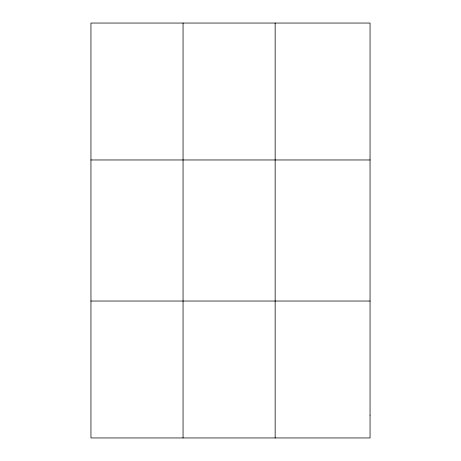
<?xml version="1.0" encoding="UTF-8"?>
<svg xmlns="http://www.w3.org/2000/svg" width="461" height="461" viewBox="0 0 461 461"><rect width="100%" height="100%" fill="white"/><g stroke="black" fill="none" stroke-linecap="round" stroke-linejoin="round"><path stroke-width="0.69" d="M183.052 23.05L183.052 437.95M275.154 23.05L275.154 437.95M90.95 159.967L370.05 159.967M90.95 301.033L370.05 301.033M370.05 415.131L370.05 437.95L90.95 437.95L90.95 23.05L370.05 23.05L370.05 415.131"/></g></svg>
